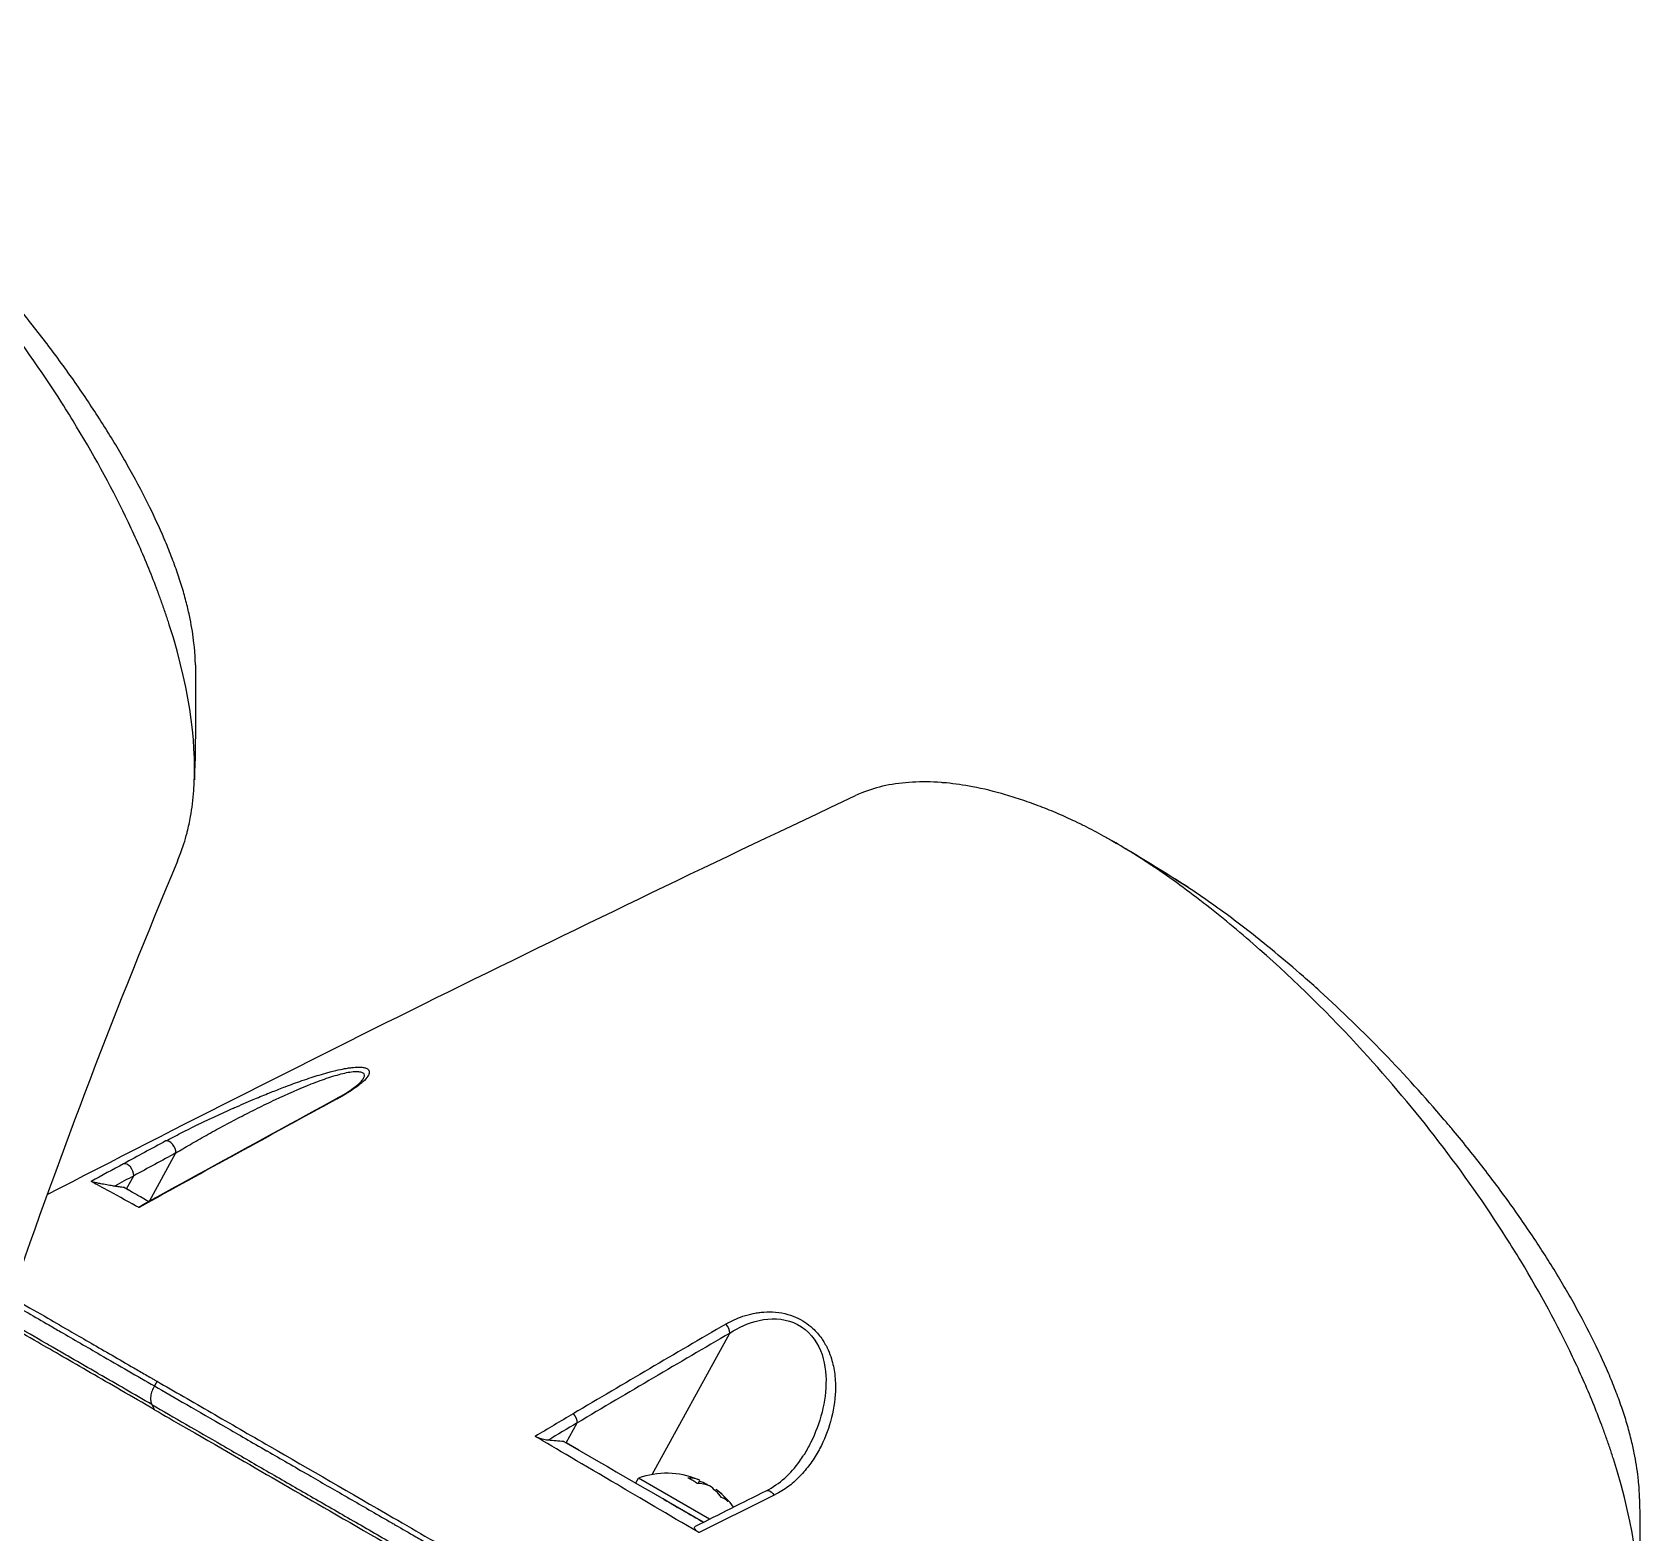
# Model space of a CAD drawing. Header units: millimetres. Extents: x 0 to 4378, y 0 to 2376.
# Drawn here: x 2672.8 to 2760, y 1897.8 to 1979.1 of the extents above; entities that cross this region are included whole.
import ezdxf

# ---------------------------------------------------------------- set-up
doc = ezdxf.new("R2010")
doc.units = ezdxf.units.MM
doc.header["$LTSCALE"] = 0.2
doc.layers.add('01_Object Line', color=4, linetype='Continuous')

# ---------------------------------------------------------------- blocks, each defined once
blk = doc.blocks.new('A$C990c551b_1')
for p, q in [((-18.029, 888.336), (-18.029, 888.336)), ((-29.592, 881.744), (-28.161, 884.351)), ((-30.836, 882.401), (-30.444, 883.115)), ((-30.965, 882.475), (-30.836, 882.401)), ((-30.575, 882.25), (-30.836, 882.401)), ((-29.646, 881.714), (-29.653, 881.718)), ((-29.615, 881.696), (-29.615, 881.696)), ((-29.615, 881.696), (-29.615, 881.696)), ((-30.09, 881.433), (-30.09, 881.433)), ((5.426, 875.111), (5.426, 875.111)), ((-2.341, 866.926), (1.867, 874.589)), ((-29.185, 871.979), (-29.331, 871.726)), ((-7.002, 868.64), (-6.406, 869.724)), ((-7.126, 868.711), (-7.002, 868.64)), ((-6.317, 868.244), (-7.002, 868.64)), ((-3.238, 866.469), (-3.089, 866.728)), ((0.761, 864.505), (-3.089, 866.728)), ((0.145, 866.439), (0.247, 866.616)), ((0.592, 866.377), (0.61, 866.407)), ((1.087, 866.049), (1.122, 866.111)), ((3.837, 866.048), (3.837, 866.048)), ((0.441, 864.344), (-2.158, 865.844)), ((-1.55, 865.492), (-1.55, 865.493)), ((-1.55, 865.492), (-1.55, 865.492))]:
    blk.add_line(p, q)
for start, end in [(67.98555, 109.76073), (36.52422, 52.01445)]:
    blk.add_arc((-1.56, 862.474), 4.52, start, end)
for centre, major_axis, ratio, start_param, end_param in [((12.816, 861.553), (-1.496, 41.655), 0.767694, 5.786682, 5.852422), ((-53.896, 118.451), (435.313, 800.982), 0.572302, 0.719728, 0.72334), ((-47.92, 108.489), (434.089, 810.828), 0.577163, 0.716886, 0.720464), ((-28.521, 884.544), (-0.237, 0.44), 0.615624, 3.963437, 6.144097), ((-54.305, 101.97), (444.564, 818.233), 0.57237, 0.723269, 0.725998), ((-30.804, 883.308), (-0.239, 0.439), 0.6137, 3.961397, 6.133418), ((-48.228, 94.986), (441.655, 824.96), 0.577163, 0.720458, 0.722055), ((12.733, -329.774), (678.522, 1280.583), 0.58036, 0.750947, 0.759176), ((7.717, -330.592), (685.926, 1281.23), 0.577163, 0.753645, 0.761848), ((12.719, -335.934), (682.157, 1287.152), 0.580301, 0.759225, 0.761263), ((7.778, -336.271), (689.171, 1287.289), 0.577163, 0.761844, 0.763406), ((-1.689, 865.574), (-32.305, 18.651), 0.000022, 1.401729, 1.636771), ((-1.817, 862.622), (2.252, 3.901), 0.57735, 0.080554, 0.3277), ((-2.285, 862.893), (2.14, 3.707), 0.816497, 6.1984, 6.367971), ((-1.304, 862.326), (2.252, 3.901), 0.57735, 0.080554, 0.3277), ((-1.742, 862.579), (2.252, 3.901), 0.816497, 0.080554, 0.114044), ((-1.379, 862.37), (2.252, 3.901), 0.816497, 0.080554, 0.195507), ((-1.817, 862.622), (2.252, 3.901), 0.57735, 6.169141, 6.202632), ((-1.742, 862.579), (2.252, 3.901), 0.816497, 5.955485, 6.202632), ((-1.379, 862.37), (2.252, 3.901), 0.816497, 5.955485, 6.202632), ((-8.485, 850.23), (17.875, -30.96), 0.57735, 1.774055, 1.774076), ((-0.251, 864.742), (-2.208, 1.275), 0.000022, 5.341257, 5.447657), ((-0.251, 864.742), (-2.208, 1.275), 0.000022, 0.859657, 1.889101), ((-37.251, 91.979), (-485.437, -793.309), 0.582463, 3.889647, 3.895732), ((-0.535, 861.882), (2.14, 3.707), 0.57735, 6.1984, 6.367971)]:
    blk.add_ellipse(centre, major_axis=major_axis, ratio=ratio, start_param=start_param, end_param=end_param)
for points, knots in [([(-28.074, 900.163), (-28.073, 900.166), (-28.072, 900.168), (-28.019, 900.293), (-27.97, 900.417), (-27.876, 900.67), (-27.827, 900.809), (-27.717, 901.14), (-27.655, 901.343), (-27.582, 901.616), (-27.563, 901.687), (-27.48, 902.018), (-27.421, 902.295), (-27.29, 903.031), (-27.231, 903.503), (-27.036, 906.148), (-27.278, 909.076), (-28.584, 913.174), (-28.649, 913.374), (-28.789, 913.789), (-28.862, 913.998), (-29.007, 914.403), (-29.081, 914.604), (-29.459, 915.611), (-29.792, 916.427), (-30.342, 917.671), (-30.534, 918.09), (-31.545, 920.216), (-32.486, 921.953), (-33.803, 924.13), (-34.07, 924.56), (-36.576, 928.491), (-39.211, 931.908), (-43.894, 937.031), (-45.773, 938.878), (-48.648, 941.415), (-49.611, 942.218), (-51.536, 943.722), (-52.514, 944.434), (-53.477, 945.081)], [0.71769, 0.71769, 0.71769, 0.71769, 0.718212, 0.718212, 0.74576, 0.74576, 0.776284, 0.776284, 0.820204, 0.820204, 0.834927, 0.834927, 0.896521, 0.896521, 0.995652, 0.995652, 1.428405, 1.428405, 1.450296, 1.450296, 1.471663, 1.471663, 1.492327, 1.492327, 1.574835, 1.574835, 1.616316, 1.616316, 1.784634, 1.784634, 1.826029, 1.826029, 2.164003, 2.164003, 2.373598, 2.373598, 2.479923, 2.479923, 2.586935, 2.586935, 2.586935, 2.586935]), ([(-27.106, 910.807), (-27.108, 910.938), (-27.112, 911.071), (-27.127, 911.373), (-27.139, 911.544), (-27.163, 911.798), (-27.172, 911.886), (-27.229, 912.402), (-27.301, 912.845), (-27.442, 913.539), (-27.498, 913.791), (-27.631, 914.323), (-27.707, 914.601), (-27.876, 915.172), (-27.971, 915.468), (-28.178, 916.071), (-28.291, 916.378), (-28.53, 916.995), (-28.658, 917.306), (-29.34, 918.904), (-30.007, 920.237), (-30.964, 921.93), (-31.154, 922.258), (-31.758, 923.272), (-32.191, 923.963), (-33.107, 925.357), (-33.59, 926.059), (-34.343, 927.108), (-34.596, 927.454), (-35.112, 928.144), (-35.374, 928.488), (-35.902, 929.168), (-36.174, 929.511), (-36.724, 930.194), (-37.011, 930.542), (-37.422, 931.034), (-37.555, 931.191), (-39.787, 933.814), (-42.073, 936.173), (-44.729, 938.584), (-45.025, 938.848), (-45.841, 939.564), (-46.362, 940.008), (-47.663, 941.082), (-48.446, 941.699), (-49.617, 942.574), (-50.006, 942.856), (-50.782, 943.404), (-51.168, 943.669), (-51.554, 943.924)], [1.309169, 1.309169, 1.309169, 1.309169, 1.384705, 1.384705, 1.477831, 1.477831, 1.526561, 1.526561, 1.759973, 1.759973, 1.890971, 1.890971, 2.029156, 2.029156, 2.171186, 2.171186, 2.316283, 2.316283, 2.460898, 2.460898, 3.049329, 3.049329, 3.189055, 3.189055, 3.478614, 3.478614, 3.769885, 3.769885, 3.913253, 3.913253, 4.056001, 4.056001, 4.19686, 4.19686, 4.341119, 4.341119, 4.411312, 4.411312, 5.498875, 5.498875, 5.634552, 5.634552, 5.872375, 5.872375, 6.229939, 6.229939, 6.408513, 6.408513, 6.587137, 6.587137, 6.587137, 6.587137]), ([(20.569, 902.321), (20.268, 902.464), (19.969, 902.599), (19.674, 902.726), (19.346, 902.867), (19.022, 902.999), (18.702, 903.122), (18.381, 903.246), (18.063, 903.36), (17.75, 903.466), (17.435, 903.572), (17.125, 903.67), (16.818, 903.759), (16.205, 903.938), (15.607, 904.083), (15.024, 904.193), (14.542, 904.285), (14.07, 904.353), (13.609, 904.398), (13.517, 904.406), (13.426, 904.414), (13.335, 904.421), (12.789, 904.463), (12.264, 904.47), (11.763, 904.443), (11.258, 904.415), (10.777, 904.353), (10.319, 904.256), (9.86, 904.159), (9.425, 904.026), (9.015, 903.859), (8.903, 903.813), (8.793, 903.765), (8.684, 903.714)], [0, 0, 0, 0, 0.0296065, 0.0296065, 0.0296065, 0.0625552, 0.0625552, 0.0625552, 0.0956223, 0.0956223, 0.0956223, 0.1287583, 0.1287583, 0.1287583, 0.1950345, 0.1950345, 0.1950345, 0.25, 0.25, 0.25, 0.2609996, 0.2609996, 0.2609996, 0.3271356, 0.3271356, 0.3271356, 0.3936018, 0.3936018, 0.3936018, 0.4600955, 0.4600955, 0.4600955, 0.4782522, 0.4782522, 0.4782522, 0.4782522]), ([(24.81, 899.882), (24.791, 899.894), (24.768, 899.91), (24.719, 899.942), (24.697, 899.957), (24.629, 900.002), (24.584, 900.032), (24.449, 900.122), (24.359, 900.181), (24.089, 900.356), (23.91, 900.47), (23.373, 900.806), (23.016, 901.021), (22.307, 901.429), (21.956, 901.621), (21.432, 901.895), (21.259, 901.984), (20.999, 902.113), (20.913, 902.156), (20.784, 902.219), (20.741, 902.239), (20.676, 902.27), (20.655, 902.28), (20.609, 902.303), (20.587, 902.313), (20.569, 902.321)], [0.000006, 0.000006, 0.000006, 0.000006, 0.0077656, 0.0077656, 0.0144608, 0.0144608, 0.0278513, 0.0278513, 0.0546324, 0.0546324, 0.1081958, 0.1081958, 0.2151263, 0.2151263, 0.321952, 0.321952, 0.3753541, 0.3753541, 0.4020519, 0.4020519, 0.4154008, 0.4154008, 0.4220656, 0.4220656, 0.4297877, 0.4297877, 0.4297877, 0.4297877]), ([(50.215, 854.962), (50.216, 854.964), (50.218, 854.967), (50.27, 855.093), (50.319, 855.217), (50.414, 855.47), (50.463, 855.61), (50.573, 855.941), (50.634, 856.143), (50.708, 856.416), (50.726, 856.487), (50.809, 856.819), (50.868, 857.095), (50.999, 857.831), (51.058, 858.304), (51.252, 860.949), (51.009, 863.877), (49.704, 867.975), (49.638, 868.175), (49.498, 868.591), (49.425, 868.799), (49.28, 869.205), (49.207, 869.406), (48.828, 870.413), (48.495, 871.228), (47.945, 872.472), (47.753, 872.891), (46.742, 875.017), (45.801, 876.755), (44.483, 878.931), (44.216, 879.361), (41.711, 883.292), (39.075, 886.71), (34.392, 891.832), (32.513, 893.679), (29.639, 896.217), (28.676, 897.019), (26.751, 898.523), (25.773, 899.235), (24.81, 899.882)], [0.717541, 0.717541, 0.717541, 0.717541, 0.718212, 0.718212, 0.74576, 0.74576, 0.776284, 0.776284, 0.820204, 0.820204, 0.834927, 0.834927, 0.896521, 0.896521, 0.995652, 0.995652, 1.428405, 1.428405, 1.450296, 1.450296, 1.471663, 1.471663, 1.492327, 1.492327, 1.574835, 1.574835, 1.616316, 1.616316, 1.784634, 1.784634, 1.826029, 1.826029, 2.164003, 2.164003, 2.373598, 2.373598, 2.479923, 2.479923, 2.586935, 2.586935, 2.586935, 2.586935]), ([(51.183, 865.604), (51.181, 865.737), (51.177, 865.871), (51.162, 866.174), (51.149, 866.344), (51.126, 866.599), (51.117, 866.687), (51.059, 867.202), (50.987, 867.645), (50.847, 868.34), (50.79, 868.591), (50.657, 869.124), (50.582, 869.402), (50.412, 869.973), (50.317, 870.268), (50.11, 870.872), (49.997, 871.179), (49.758, 871.795), (49.63, 872.107), (48.947, 873.705), (48.28, 875.038), (47.323, 876.731), (47.133, 877.059), (46.529, 878.073), (46.096, 878.764), (45.18, 880.158), (44.697, 880.861), (43.944, 881.91), (43.691, 882.256), (43.175, 882.946), (42.913, 883.289), (42.385, 883.97), (42.113, 884.313), (41.563, 884.995), (41.276, 885.344), (40.865, 885.835), (40.732, 885.993), (38.5, 888.615), (36.214, 890.974), (33.557, 893.385), (33.262, 893.649), (32.446, 894.365), (31.925, 894.809), (30.624, 895.884), (29.841, 896.5), (28.67, 897.375), (28.281, 897.657), (27.505, 898.205), (27.119, 898.47), (26.734, 898.725)], [1.308609, 1.308609, 1.308609, 1.308609, 1.384705, 1.384705, 1.477831, 1.477831, 1.526561, 1.526561, 1.759973, 1.759973, 1.890971, 1.890971, 2.029156, 2.029156, 2.171186, 2.171186, 2.316283, 2.316283, 2.460898, 2.460898, 3.049329, 3.049329, 3.189055, 3.189055, 3.478614, 3.478614, 3.769885, 3.769885, 3.913253, 3.913253, 4.056001, 4.056001, 4.19686, 4.19686, 4.341119, 4.341119, 4.411312, 4.411312, 5.498875, 5.498875, 5.634552, 5.634552, 5.872375, 5.872375, 6.229939, 6.229939, 6.408513, 6.408513, 6.587137, 6.587137, 6.587137, 6.587137]), ([(-28.718, 885), (-28.465, 885.136), (-28.178, 885.285), (-27.881, 885.436), (-27.577, 885.589), (-27.263, 885.744), (-26.966, 885.887), (-26.954, 885.893), (-26.942, 885.899), (-26.931, 885.904), (-26.63, 886.049), (-26.314, 886.199), (-25.996, 886.346), (-25.684, 886.491), (-25.369, 886.634), (-25.061, 886.771), (-25.04, 886.78), (-25.019, 886.789), (-24.999, 886.799), (-24.653, 886.952), (-24.319, 887.097), (-23.975, 887.243), (-23.723, 887.349), (-23.465, 887.457), (-23.195, 887.566), (-23.105, 887.602), (-23.015, 887.638), (-22.926, 887.673), (-22.69, 887.767), (-22.459, 887.857), (-22.233, 887.943), (-21.922, 888.061), (-21.651, 888.159), (-21.327, 888.271), (-21.151, 888.332), (-20.99, 888.386), (-20.826, 888.439), (-20.688, 888.484), (-20.549, 888.528), (-20.399, 888.574), (-20.234, 888.623), (-20.076, 888.669), (-19.924, 888.71), (-19.882, 888.722), (-19.842, 888.732), (-19.803, 888.743), (-19.701, 888.769), (-19.605, 888.794), (-19.487, 888.822), (-19.323, 888.861), (-19.169, 888.893), (-19.025, 888.919), (-18.965, 888.93), (-18.912, 888.939), (-18.859, 888.948), (-18.785, 888.959), (-18.711, 888.97), (-18.624, 888.98), (-18.561, 888.987), (-18.503, 888.992), (-18.448, 888.996), (-18.32, 889.004), (-18.21, 889.005), (-18.107, 888.997), (-18.045, 888.992), (-17.985, 888.983), (-17.929, 888.97), (-17.902, 888.963), (-17.877, 888.955), (-17.854, 888.947), (-17.788, 888.922), (-17.739, 888.888), (-17.709, 888.846), (-17.68, 888.804), (-17.67, 888.754), (-17.677, 888.7), (-17.678, 888.696), (-17.678, 888.693), (-17.679, 888.689), (-17.688, 888.639), (-17.713, 888.581), (-17.751, 888.52), (-17.815, 888.418), (-17.917, 888.308), (-18.022, 888.211), (-18.058, 888.178), (-18.098, 888.144), (-18.14, 888.108), (-18.299, 887.976), (-18.5, 887.833), (-18.696, 887.706), (-18.715, 887.693), (-18.735, 887.68), (-18.755, 887.668), (-18.813, 887.631), (-18.873, 887.593), (-18.934, 887.557), (-18.989, 887.524), (-19.043, 887.491), (-19.095, 887.461), (-19.104, 887.456), (-19.113, 887.451), (-19.122, 887.446), (-19.242, 887.376), (-19.361, 887.311), (-19.522, 887.224)], [0, 0, 0, 0, 0.06061, 0.06061, 0.06061, 0.122541, 0.122541, 0.122541, 0.125, 0.125, 0.125, 0.18804, 0.18804, 0.18804, 0.25, 0.25, 0.25, 0.254168, 0.254168, 0.254168, 0.323919, 0.323919, 0.323919, 0.375, 0.375, 0.375, 0.39207, 0.39207, 0.39207, 0.4375, 0.4375, 0.4375, 0.5, 0.5, 0.5, 0.533908, 0.533908, 0.533908, 0.5625, 0.5625, 0.5625, 0.59375, 0.59375, 0.59375, 0.602455, 0.602455, 0.602455, 0.625, 0.625, 0.625, 0.65625, 0.65625, 0.65625, 0.669312, 0.669312, 0.669312, 0.6875, 0.6875, 0.6875, 0.700546, 0.700546, 0.700546, 0.731289, 0.731289, 0.731289, 0.75, 0.75, 0.75, 0.759109, 0.759109, 0.759109, 0.785061, 0.785061, 0.785061, 0.81088, 0.81088, 0.81088, 0.8125, 0.8125, 0.8125, 0.835978, 0.835978, 0.835978, 0.875, 0.875, 0.875, 0.888263, 0.888263, 0.888263, 0.9375, 0.9375, 0.9375, 0.942362, 0.942362, 0.942362, 0.956225, 0.956225, 0.956225, 0.96875, 0.96875, 0.96875, 0.970886, 0.970886, 0.970886, 1, 1, 1, 1]), ([(-28.161, 884.351), (-27.914, 884.503), (-27.652, 884.659), (-27.379, 884.818), (-27.105, 884.978), (-26.82, 885.14), (-26.525, 885.305), (-26.23, 885.47), (-25.928, 885.636), (-25.622, 885.8), (-25.316, 885.965), (-25.006, 886.128), (-24.693, 886.29), (-24.379, 886.453), (-24.063, 886.614), (-23.741, 886.774), (-23.42, 886.933), (-23.092, 887.092), (-22.767, 887.244), (-22.116, 887.549), (-21.468, 887.837), (-20.821, 888.092), (-20.497, 888.219), (-20.181, 888.335), (-19.875, 888.436), (-19.57, 888.537), (-19.275, 888.624), (-19.01, 888.682), (-18.878, 888.711), (-18.752, 888.734), (-18.636, 888.748), (-18.521, 888.763), (-18.417, 888.769), (-18.327, 888.766), (-18.237, 888.763), (-18.16, 888.751), (-18.101, 888.729), (-18.043, 888.708), (-18.001, 888.677), (-17.978, 888.638), (-17.954, 888.599), (-17.948, 888.552), (-17.959, 888.498), (-17.969, 888.449), (-17.993, 888.394), (-18.029, 888.336)], [0, 0, 0, 0, 0.0645641, 0.0645641, 0.0645641, 0.1291281, 0.1291281, 0.1291281, 0.1936922, 0.1936922, 0.1936922, 0.2582563, 0.2582563, 0.2582563, 0.3228204, 0.3228204, 0.3228204, 0.3873844, 0.3873844, 0.3873844, 0.5165126, 0.5165126, 0.5165126, 0.5810767, 0.5810767, 0.5810767, 0.6456407, 0.6456407, 0.6456407, 0.6779228, 0.6779228, 0.6779228, 0.7102048, 0.7102048, 0.7102048, 0.7424869, 0.7424869, 0.7424869, 0.7747689, 0.7747689, 0.7747689, 0.8070509, 0.8070509, 0.8070509, 0.8367147, 0.8367147, 0.8367147, 0.8367147]), ([(-19.628, 887.204), (-19.26, 887.403), (-18.916, 887.605), (-18.485, 887.903), (-18.351, 888.007), (-18.133, 888.201), (-18.053, 888.297), (-18.029, 888.336)], [0, 0, 0, 0, 0.1540517, 0.1540517, 0.2386667, 0.2386667, 0.329116, 0.329116, 0.329116, 0.329116]), ([(-31.481, 882.55), (-31.552, 882.56), (-31.646, 882.575), (-31.854, 882.61), (-31.971, 882.63), (-32.189, 882.671), (-32.276, 882.688), (-32.422, 882.718), (-32.481, 882.731), (-32.572, 882.752), (-32.611, 882.761), (-32.674, 882.776), (-32.698, 882.783), (-32.729, 882.792), (-32.739, 882.795), (-32.753, 882.8), (-32.758, 882.802), (-32.761, 882.804)], [0.000232, 0.000232, 0.000232, 0.000232, 0.0359808, 0.0359808, 0.0704873, 0.0704873, 0.0988763, 0.0988763, 0.1227668, 0.1227668, 0.1415958, 0.1415958, 0.1576899, 0.1576899, 0.1672569, 0.1672569, 0.176809, 0.176809, 0.176809, 0.176809]), ([(-30.163, 881.392), (-30.642, 881.647), (-31.227, 881.979), (-32.101, 882.454), (-32.495, 882.65), (-32.761, 882.804)], [0.0000029, 0.0000029, 0.0000029, 0.0000029, 0.3832328, 0.3832328, 0.6375563, 0.6375563, 0.6375563, 0.6375563]), ([(-30.966, 882.474), (-31.051, 882.486), (-31.138, 882.499), (-31.309, 882.524), (-31.395, 882.537), (-31.481, 882.55)], [-0.08689932, -0.08689932, -0.08689932, -0.08689932, -0.04352603, -0.04352603, -0.00023242, -0.00023242, -0.00023242, -0.00023242]), ([(-29.646, 881.714), (-29.656, 881.72), (-29.666, 881.726), (-29.675, 881.731), (-29.906, 881.866), (-30.107, 881.984), (-30.289, 882.088), (-30.294, 882.091), (-30.299, 882.094), (-30.305, 882.097), (-30.591, 882.261), (-30.812, 882.381), (-30.966, 882.474)], [0.2376651, 0.2376651, 0.2376651, 0.2376651, 0.2496691, 0.2496691, 0.2496691, 0.5366951, 0.5366951, 0.5366951, 0.5448948, 0.5448948, 0.5448948, 1, 1, 1, 1]), ([(-30.163, 881.392), (-30.175, 881.398), (-30.18, 881.403), (-30.185, 881.412), (-30.184, 881.416), (-30.179, 881.42), (-30.178, 881.42), (-30.177, 881.421)], [0, 0, 0, 0, 0.00895126, 0.00895126, 0.01944765, 0.01944765, 0.0212621, 0.0212621, 0.0212621, 0.0212621]), ([(-37.095, 876.547), (-36.948, 876.462), (-36.796, 876.374), (-36.167, 876.011), (-35.656, 875.716), (-34.695, 875.161), (-34.261, 874.911), (-33.125, 874.254), (-32.397, 873.834), (-31.238, 873.165), (-30.842, 872.936), (-30.231, 872.584), (-30.025, 872.465), (-29.713, 872.284), (-29.608, 872.224), (-29.45, 872.133), (-29.397, 872.102), (-29.318, 872.056), (-29.291, 872.041), (-29.238, 872.01), (-29.211, 871.995), (-29.185, 871.979)], [-1.392543, -1.392543, -1.392543, -1.392543, -1.28633, -1.28633, -0.964845, -0.964845, -0.723574, -0.723574, -0.36177, -0.36177, -0.180858, -0.180858, -0.090444, -0.090444, -0.045229, -0.045229, -0.022617, -0.022617, -0.011309, -0.011309, -0.000001, -0.000001, -0.000001, -0.000001]), ([(-29.319, 870.44), (-29.942, 870.8), (-30.544, 871.147), (-31.7, 871.815), (-32.253, 872.134), (-33.842, 873.051), (-34.794, 873.601), (-36.205, 874.415), (-36.719, 874.712), (-37.451, 875.135), (-37.701, 875.279), (-38.203, 875.569), (-38.451, 875.712), (-38.896, 875.969), (-39.095, 876.084), (-39.277, 876.189)], [0, 0, 0, 0, 0.264332, 0.264332, 0.528758, 0.528758, 1.056139, 1.056139, 1.406505, 1.406505, 1.606603, 1.606603, 1.835356, 1.835356, 2.053692, 2.053692, 2.053692, 2.053692]), ([(-29.47, 870.718), (-30.421, 871.272), (-31.389, 871.826), (-32.335, 872.372), (-32.362, 872.387), (-32.389, 872.403), (-32.416, 872.419), (-32.903, 872.7), (-33.383, 872.977), (-33.853, 873.249), (-34.089, 873.386), (-34.322, 873.52), (-34.551, 873.653), (-34.666, 873.719), (-34.78, 873.785), (-34.893, 873.851), (-34.948, 873.882), (-35.002, 873.914), (-35.056, 873.945), (-35.058, 873.946), (-35.06, 873.947), (-35.063, 873.949), (-35.119, 873.981), (-35.199, 874.028), (-35.231, 874.046), (-35.733, 874.337), (-36.356, 874.697), (-37.021, 875.082), (-37.353, 875.275), (-37.696, 875.473), (-38.036, 875.67), (-38.137, 875.728), (-38.237, 875.787), (-38.338, 875.845)], [0.0000259, 0.0000259, 0.0000259, 0.0000259, 0.0607503, 0.0607503, 0.0607503, 0.0625, 0.0625, 0.0625, 0.09375, 0.09375, 0.09375, 0.109375, 0.109375, 0.109375, 0.1171875, 0.1171875, 0.1171875, 0.1209386, 0.1209386, 0.1209386, 0.1210938, 0.1210938, 0.1210938, 0.125, 0.125, 0.125, 0.1875, 0.1875, 0.1875, 0.21875, 0.21875, 0.21875, 0.2280382, 0.2280382, 0.2280382, 0.2280382]), ([(-37.239, 876.301), (-36.55, 875.901), (-35.809, 875.472), (-35.048, 875.031), (-34.837, 874.909), (-34.626, 874.786), (-34.413, 874.663), (-33.699, 874.25), (-32.975, 873.831), (-32.263, 873.419), (-31.242, 872.829), (-30.24, 872.25), (-29.331, 871.726)], [0.8042804, 0.8042804, 0.8042804, 0.8042804, 0.8597114, 0.8597114, 0.8597114, 0.875, 0.875, 0.875, 0.9263298, 0.9263298, 0.9263298, 0.9999663, 0.9999663, 0.9999663, 0.9999663]), ([(1.654, 875.08), (1.802, 875.167), (1.953, 875.245), (2.107, 875.315), (2.261, 875.385), (2.391, 875.438), (2.578, 875.501), (2.765, 875.564), (2.952, 875.615), (3.14, 875.653), (3.243, 875.674), (3.338, 875.69), (3.439, 875.703), (3.52, 875.714), (3.606, 875.723), (3.702, 875.73), (4.133, 875.76), (4.562, 875.73), (5.015, 875.602), (5.2, 875.55), (5.386, 875.48), (5.561, 875.396), (5.927, 875.22), (6.2, 875.005), (6.432, 874.776), (6.6, 874.612), (6.766, 874.41), (6.896, 874.218), (6.92, 874.181), (6.943, 874.146), (6.963, 874.114), (7.018, 874.025), (7.07, 873.934), (7.117, 873.84), (7.144, 873.787), (7.169, 873.733), (7.194, 873.679), (7.262, 873.527), (7.331, 873.339), (7.373, 873.204), (7.457, 872.934), (7.517, 872.652), (7.553, 872.36), (7.572, 872.212), (7.585, 872.048), (7.59, 871.889), (7.596, 871.734), (7.595, 871.582), (7.59, 871.449), (7.571, 870.908), (7.479, 870.343), (7.328, 869.806), (7.182, 869.286), (6.996, 868.811), (6.734, 868.32), (6.726, 868.304), (6.717, 868.288), (6.708, 868.272), (6.57, 868.018), (6.421, 867.777), (6.259, 867.549), (6.096, 867.322), (5.942, 867.129), (5.734, 866.907), (5.725, 866.896), (5.715, 866.886), (5.705, 866.875), (5.508, 866.667), (5.317, 866.491), (5.079, 866.309), (5.067, 866.3), (5.054, 866.29), (5.042, 866.281), (4.808, 866.105), (4.603, 865.979), (4.273, 865.815)], [0, 0, 0, 0, 0.03125, 0.03125, 0.03125, 0.0625, 0.0625, 0.0625, 0.09375, 0.09375, 0.09375, 0.110985, 0.110985, 0.110985, 0.125, 0.125, 0.125, 0.1875, 0.1875, 0.1875, 0.213151, 0.213151, 0.213151, 0.266654, 0.266654, 0.266654, 0.305187, 0.305187, 0.305187, 0.3125, 0.3125, 0.3125, 0.332554, 0.332554, 0.332554, 0.34375, 0.34375, 0.34375, 0.375, 0.375, 0.375, 0.4375, 0.4375, 0.4375, 0.469225, 0.469225, 0.469225, 0.5, 0.5, 0.5, 0.625, 0.625, 0.625, 0.746043, 0.746043, 0.746043, 0.75, 0.75, 0.75, 0.8125, 0.8125, 0.8125, 0.875, 0.875, 0.875, 0.877935, 0.877935, 0.877935, 0.9375, 0.9375, 0.9375, 0.940676, 0.940676, 0.940676, 1, 1, 1, 1]), ([(1.867, 874.589), (2.346, 874.904), (2.871, 875.148), (4.06, 875.405), (4.719, 875.402), (5.921, 874.913), (6.408, 874.417), (6.965, 873.291), (7.072, 872.671), (7.096, 870.864), (6.765, 869.695), (6.139, 868.434), (6.022, 868.221), (5.897, 868.015)], [0, 0, 0, 0, 0.125, 0.125, 0.25, 0.25, 0.375, 0.375, 0.5, 0.5, 0.75, 0.75, 0.8020316, 0.8020316, 0.8020316, 0.8020316]), ([(-29.33, 871.725), (-29.354, 871.683), (-29.376, 871.64), (-29.397, 871.595), (-29.418, 871.55), (-29.437, 871.503), (-29.454, 871.456), (-29.471, 871.409), (-29.486, 871.362), (-29.498, 871.314), (-29.511, 871.267), (-29.52, 871.219), (-29.527, 871.173), (-29.533, 871.127), (-29.536, 871.082), (-29.536, 871.039), (-29.537, 870.996), (-29.534, 870.955), (-29.529, 870.916), (-29.524, 870.877), (-29.516, 870.841), (-29.506, 870.808), (-29.496, 870.775), (-29.483, 870.744), (-29.469, 870.717)], [0, 0, 0, 0, 0.125, 0.125, 0.125, 0.25, 0.25, 0.25, 0.375, 0.375, 0.375, 0.5, 0.5, 0.5, 0.625, 0.625, 0.625, 0.75, 0.75, 0.75, 0.875, 0.875, 0.875, 1, 1, 1, 1]), ([(-29.33, 871.725), (-28.279, 871.118), (-26.999, 870.38), (-25.458, 869.491), (-24.772, 869.096), (-24.036, 868.671), (-23.247, 868.217), (-23.231, 868.207), (-23.214, 868.198), (-23.198, 868.188), (-22.494, 867.783), (-21.749, 867.353), (-20.963, 866.901), (-20.305, 866.521), (-19.618, 866.126), (-18.903, 865.714), (-18.811, 865.661), (-18.719, 865.608), (-18.626, 865.554), (-17.928, 865.152), (-17.204, 864.735), (-16.456, 864.304), (-16.389, 864.266), (-16.321, 864.227), (-16.254, 864.188), (-15.895, 863.981), (-15.531, 863.772), (-15.162, 863.559), (-14.942, 863.433), (-14.721, 863.305), (-14.498, 863.177), (-14.387, 863.113), (-14.275, 863.048), (-14.162, 862.983), (-14.061, 862.925), (-13.982, 862.879), (-13.864, 862.811), (-13.851, 862.804), (-13.837, 862.796), (-13.824, 862.788), (-12.333, 861.93), (-10.938, 861.127), (-9.646, 860.383), (-8.812, 859.903), (-8.021, 859.448), (-7.274, 859.017), (-6.425, 858.528), (-5.632, 858.072), (-4.895, 857.647), (-4.241, 857.271), (-3.632, 856.92), (-3.065, 856.593), (-1.982, 855.97), (-1.054, 855.435), (-0.272, 854.985), (-0.099, 854.886), (0.067, 854.79), (0.225, 854.699), (0.663, 854.447), (1.046, 854.226), (1.377, 854.036), (1.543, 853.94), (1.695, 853.853), (1.834, 853.773), (1.878, 853.747), (1.92, 853.723), (1.962, 853.699), (1.986, 853.685), (2.01, 853.671), (2.033, 853.658), (2.064, 853.64), (2.095, 853.622), (2.125, 853.605), (2.14, 853.596), (2.155, 853.588), (2.169, 853.579), (2.174, 853.577), (2.175, 853.576), (2.177, 853.575), (2.178, 853.574), (2.179, 853.574), (2.183, 853.571), (2.187, 853.569), (2.196, 853.564), (2.212, 853.555), (2.703, 853.272), (3.188, 852.993), (3.667, 852.717), (5.139, 851.869), (6.556, 851.053), (7.918, 850.269), (9.323, 849.46), (10.669, 848.684), (11.959, 847.941), (13.292, 847.173), (14.565, 846.44), (15.779, 845.741), (16.181, 845.509), (16.578, 845.281), (16.968, 845.056), (17.181, 844.934), (17.392, 844.812), (17.602, 844.691), (18.205, 844.344), (18.793, 844.005), (19.366, 843.675), (20.544, 842.996), (21.659, 842.354), (22.712, 841.748), (23.255, 841.435), (23.781, 841.132), (24.292, 840.838), (24.814, 840.537), (25.319, 840.246), (25.808, 839.964), (26.364, 839.644), (26.9, 839.335), (27.416, 839.038)], [0.0000003, 0.0000003, 0.0000003, 0.0000003, 0.0859853, 0.0859853, 0.0859853, 0.1241981, 0.1241981, 0.1241981, 0.125, 0.125, 0.125, 0.1589987, 0.1589987, 0.1589987, 0.1875, 0.1875, 0.1875, 0.1911709, 0.1911709, 0.1911709, 0.21875, 0.21875, 0.21875, 0.2212271, 0.2212271, 0.2212271, 0.234375, 0.234375, 0.234375, 0.2421875, 0.2421875, 0.2421875, 0.2460938, 0.2460938, 0.2460938, 0.2496161, 0.2496161, 0.2496161, 0.25, 0.25, 0.25, 0.2912742, 0.2912742, 0.2912742, 0.3179228, 0.3179228, 0.3179228, 0.3481944, 0.3481944, 0.3481944, 0.375, 0.375, 0.375, 0.4261619, 0.4261619, 0.4261619, 0.4375, 0.4375, 0.4375, 0.46875, 0.46875, 0.46875, 0.484375, 0.484375, 0.484375, 0.4893023, 0.4893023, 0.4893023, 0.4921875, 0.4921875, 0.4921875, 0.4960938, 0.4960938, 0.4960938, 0.4980469, 0.4980469, 0.4980469, 0.4986572, 0.4986572, 0.4986572, 0.4992676, 0.4992676, 0.4992676, 0.5, 0.5, 0.5, 0.5215625, 0.5215625, 0.5215625, 0.5877727, 0.5877727, 0.5877727, 0.656049, 0.656049, 0.656049, 0.7265974, 0.7265974, 0.7265974, 0.75, 0.75, 0.75, 0.7627993, 0.7627993, 0.7627993, 0.7996666, 0.7996666, 0.7996666, 0.8755356, 0.8755356, 0.8755356, 0.9146293, 0.9146293, 0.9146293, 0.9545641, 0.9545641, 0.9545641, 1, 1, 1, 1]), ([(-29.185, 871.979), (-28.246, 871.438), (-27.262, 870.87), (-25.222, 869.692), (-24.168, 869.083), (-20.923, 867.21), (-18.671, 865.91), (-15.725, 864.209), (-15.07, 863.83), (-13.663, 863.018), (-12.912, 862.585), (-10.161, 860.996), (-8.167, 859.845), (-5.681, 858.41), (-5.162, 858.11), (-3.458, 857.126), (-2.284, 856.449), (0.116, 855.063), (1.34, 854.356), (3.167, 853.302), (3.785, 852.945), (5.031, 852.226), (5.659, 851.863), (6.924, 851.132), (7.562, 850.764), (9.533, 849.626), (10.842, 848.871), (12.776, 847.754), (13.43, 847.376), (14.746, 846.616), (15.407, 846.235), (16.733, 845.47), (17.398, 845.086), (18.383, 844.517), (18.713, 844.326), (19.721, 843.745), (20.388, 843.359), (22.459, 842.164), (23.811, 841.383), (25.407, 840.462), (25.715, 840.284), (26.427, 839.873), (26.826, 839.642), (27.477, 839.267), (27.711, 839.132), (28.02, 838.953), (28.064, 838.927), (28.163, 838.871), (28.214, 838.841), (28.444, 838.709), (28.581, 838.629), (28.83, 838.485), (28.899, 838.446), (29.101, 838.329), (29.204, 838.269), (29.423, 838.143), (29.531, 838.081), (29.709, 837.978), (29.779, 837.937), (29.912, 837.861), (29.969, 837.828), (30.106, 837.749), (30.179, 837.707), (30.315, 837.628), (30.377, 837.593), (31.303, 837.058), (32.124, 836.584), (33.396, 835.85), (33.874, 835.574), (34.769, 835.057), (35.19, 834.814), (35.785, 834.47), (35.975, 834.361), (36.531, 834.04), (36.884, 833.836), (38.477, 832.916), (39.471, 832.342), (40.191, 831.927), (40.227, 831.906), (40.297, 831.866), (40.33, 831.846), (40.396, 831.808), (40.428, 831.79), (40.483, 831.758), (40.507, 831.744), (40.651, 831.662), (40.754, 831.602), (40.867, 831.536), (40.891, 831.523), (40.933, 831.498), (40.952, 831.487), (40.988, 831.467), (41.005, 831.457), (41.041, 831.436), (41.06, 831.425), (41.093, 831.406), (41.108, 831.398), (41.135, 831.382), (41.147, 831.375), (41.162, 831.366), (41.166, 831.364), (41.175, 831.359), (41.18, 831.356), (41.188, 831.351), (41.191, 831.35), (41.194, 831.348), (41.195, 831.347), (41.195, 831.347)], [-21.001083, -21.001083, -21.001083, -21.001083, -20.328863, -20.328863, -19.655828, -19.655828, -18.308332, -18.308332, -17.924512, -17.924512, -17.485993, -17.485993, -16.316696, -16.316696, -16.006668, -16.006668, -15.296307, -15.296307, -14.534305, -14.534305, -14.139555, -14.139555, -13.730091, -13.730091, -13.30546, -13.30546, -12.401825, -12.401825, -11.929878, -11.929878, -11.437802, -11.437802, -10.9252, -10.9252, -10.663362, -10.663362, -10.117833, -10.117833, -8.934625, -8.934625, -8.645977, -8.645977, -8.260408, -8.260408, -8.006475, -8.006475, -7.961161, -7.961161, -7.91407, -7.91407, -7.778509, -7.778509, -7.724161, -7.724161, -7.666804, -7.666804, -7.602838, -7.602838, -7.565627, -7.565627, -7.532521, -7.532521, -7.488032, -7.488032, -7.450837, -7.450837, -6.924212, -6.924212, -6.587553, -6.587553, -6.265466, -6.265466, -6.109966, -6.109966, -5.79866, -5.79866, -4.627003, -4.627003, -4.564096, -4.564096, -4.501625, -4.501625, -4.439084, -4.439084, -4.389917, -4.389917, -4.135415, -4.135415, -4.06302, -4.06302, -4.00074, -4.00074, -3.938004, -3.938004, -3.858125, -3.858125, -3.782258, -3.782258, -3.697501, -3.697501, -3.658476, -3.658476, -3.601749, -3.601749, -3.53559, -3.53559, -3.48246, -3.48246, -3.48246, -3.48246]), ([(-29.469, 870.717), (-28.275, 870.027), (-27.006, 869.295), (-25.683, 868.531), (-24.976, 868.124), (-24.254, 867.707), (-23.521, 867.284), (-22.786, 866.861), (-22.04, 866.43), (-21.285, 865.995), (-20.53, 865.559), (-19.765, 865.119), (-18.996, 864.675), (-18.225, 864.231), (-17.449, 863.784), (-16.671, 863.335), (-15.891, 862.885), (-15.108, 862.434), (-14.326, 861.983), (-12.942, 861.185), (-11.558, 860.387), (-10.183, 859.595), (-9.402, 859.145), (-8.624, 858.696), (-7.85, 858.251), (-7.065, 857.798), (-6.284, 857.348), (-5.508, 856.901), (-3.966, 856.012), (-2.446, 855.135), (-0.955, 854.276), (-0.213, 853.848), (0.521, 853.425), (1.248, 853.006), (1.814, 852.68), (2.375, 852.356), (2.931, 852.036), (4.363, 851.21), (5.763, 850.403), (7.128, 849.617), (8.495, 848.829), (9.826, 848.061), (11.121, 847.315), (12.417, 846.568), (13.677, 845.842), (14.897, 845.138), (15.508, 844.786), (16.109, 844.439), (16.7, 844.099), (17.292, 843.758), (17.874, 843.422), (18.445, 843.093), (19.589, 842.433), (20.694, 841.797), (21.756, 841.184), (22.288, 840.878), (22.809, 840.577), (23.319, 840.283), (23.83, 839.989), (24.33, 839.701), (24.819, 839.419), (25.363, 839.105), (25.893, 838.8), (26.41, 838.502)], [0, 0, 0, 0, 0.0671031, 0.0671031, 0.0671031, 0.1029277, 0.1029277, 0.1029277, 0.1387919, 0.1387919, 0.1387919, 0.1747111, 0.1747111, 0.1747111, 0.2106779, 0.2106779, 0.2106779, 0.2467042, 0.2467042, 0.2467042, 0.3103939, 0.3103939, 0.3103939, 0.3465771, 0.3465771, 0.3465771, 0.383319, 0.383319, 0.383319, 0.4564224, 0.4564224, 0.4564224, 0.4927866, 0.4927866, 0.4927866, 0.5210907, 0.5210907, 0.5210907, 0.5939582, 0.5939582, 0.5939582, 0.6669229, 0.6669229, 0.6669229, 0.7399622, 0.7399622, 0.7399622, 0.7765034, 0.7765034, 0.7765034, 0.8130598, 0.8130598, 0.8130598, 0.886194, 0.886194, 0.886194, 0.9227702, 0.9227702, 0.9227702, 0.9593497, 0.9593497, 0.9593497, 1, 1, 1, 1]), ([(-29.319, 870.44), (-28.793, 870.136), (-27.19, 869.211), (-23.169, 866.889), (-21.517, 865.935), (-19.333, 864.675), (-18.846, 864.393), (-14.433, 861.846), (-10.428, 859.533), (-5.436, 856.651), (-4.339, 856.018), (-0.68, 853.905), (1.828, 852.457), (5.521, 850.325), (6.789, 849.594), (9.342, 848.119), (10.627, 847.377), (13.233, 845.873), (14.549, 845.113), (17.201, 843.582), (18.53, 842.815), (20.466, 841.697), (21.113, 841.324), (22.802, 840.348), (23.818, 839.762), (25.024, 839.066), (25.262, 838.928), (25.648, 838.705), (25.79, 838.623), (26.082, 838.455), (26.194, 838.39), (26.435, 838.251), (26.562, 838.178), (26.8, 838.04), (26.911, 837.976), (27.22, 837.798), (27.419, 837.683), (27.673, 837.536), (27.729, 837.504), (27.849, 837.434), (27.912, 837.398), (28.131, 837.272), (28.239, 837.209), (28.656, 836.969), (28.935, 836.808), (30.319, 836.009), (31.361, 835.407), (32.761, 834.599), (33.187, 834.353), (34.379, 833.665), (35.096, 833.251), (36.327, 832.54), (36.855, 832.235), (37.525, 831.848), (37.721, 831.735), (38.257, 831.426), (38.555, 831.254), (39.006, 830.994), (39.168, 830.9), (39.367, 830.785), (39.411, 830.76), (39.393, 830.77), (39.376, 830.78), (39.317, 830.814), (39.278, 830.837), (39.167, 830.901), (39.092, 830.944), (39, 830.997)], [-15.738203, -15.738203, -15.738203, -15.738203, -14.793481, -14.793481, -14.173934, -14.173934, -13.996984, -13.996984, -12.579476, -12.579476, -12.176243, -12.176243, -11.215253, -11.215253, -10.695697, -10.695697, -10.142358, -10.142358, -9.539575, -9.539575, -8.883963, -8.883963, -8.543526, -8.543526, -7.972636, -7.972636, -7.829924, -7.829924, -7.73886, -7.73886, -7.680875, -7.680875, -7.616244, -7.616244, -7.560081, -7.560081, -7.459116, -7.459116, -7.430908, -7.430908, -7.397967, -7.397967, -7.318024, -7.318024, -7.146824, -7.146824, -6.455961, -6.455961, -6.135134, -6.135134, -5.518203, -5.518203, -4.951279, -4.951279, -4.691225, -4.691225, -4.182012, -4.182012, -3.710062, -3.710062, -3.272291, -3.272291, -3.069642, -3.069642, -2.879581, -2.879581, -2.656561, -2.656561, -2.656561, -2.656561]), ([(-7.989, 868.784), (-8.089, 868.793), (-8.196, 868.812), (-8.376, 868.86), (-8.448, 868.884), (-8.545, 868.923), (-8.576, 868.937), (-8.635, 868.965), (-8.662, 868.98), (-8.688, 868.995)], [0, 0, 0, 0, 0.049407, 0.049407, 0.0845377, 0.0845377, 0.1006426, 0.1006426, 0.1144911, 0.1144911, 0.1144911, 0.1144911]), ([(0.202, 863.778), (-1.49, 864.754), (-3.027, 865.672), (-6.046, 867.444), (-7.596, 868.345), (-8.688, 868.995)], [0.000003, 0.000003, 0.000003, 0.000003, 0.596138, 0.596138, 1.498187, 1.498187, 1.498187, 1.498187]), ([(-7.126, 868.711), (-7.27, 868.723), (-7.413, 868.735), (-7.701, 868.76), (-7.845, 868.772), (-7.989, 868.784)], [-0.1420846, -0.1420846, -0.1420846, -0.1420846, -0.071052, -0.071052, 0, 0, 0, 0]), ([(3.837, 866.048), (4.583, 866.42), (5.173, 866.97), (5.721, 867.743), (5.794, 867.852), (5.863, 867.964)], [0, 0, 0, 0, 0.3192859, 0.3192859, 0.3700281, 0.3700281, 0.3700281, 0.3700281]), ([(3.837, 866.048), (3.859, 866.059), (3.884, 866.065), (3.912, 866.066), (4.042, 866.068), (4.193, 865.938), (4.273, 865.815)], [0.3887261, 0.3887261, 0.3887261, 0.3887261, 0.4975483, 0.4975483, 0.4975483, 1, 1, 1, 1]), ([(-11.504, 817.925), (-11.685, 822.132), (-12.544, 826.655), (-15.494, 835.73), (-17.526, 840.198), (-21.271, 846.516), (-22.62, 848.537), (-26.19, 853.304), (-28.502, 855.91), (-33.559, 860.685), (-36.286, 862.767), (-39.032, 864.393)], [0.000001, 0.000001, 0.000001, 0.000001, 1.509107, 1.509107, 2.980726, 2.980726, 3.709428, 3.709428, 4.786993, 4.786993, 5.948512, 5.948512, 5.948512, 5.948512]), ([(0.202, 863.778), (0.184, 863.788), (0.167, 863.799), (0.133, 863.821), (0.117, 863.833), (0.074, 863.866), (0.049, 863.888), (0.005, 863.933), (-0.013, 863.956), (-0.041, 864.004), (-0.049, 864.029), (-0.045, 864.082), (-0.027, 864.107), (0.011, 864.127), (0.012, 864.127), (0.013, 864.128)], [0.00000015, 0.00000015, 0.00000015, 0.00000015, 0.00611289, 0.00611289, 0.01218263, 0.01218263, 0.02278958, 0.02278958, 0.03513431, 0.03513431, 0.05083858, 0.05083858, 0.07078886, 0.07078886, 0.07133703, 0.07133703, 0.07133703, 0.07133703])]:
    blk.add_open_spline(points, degree=3, knots=knots)
for points in [[(-27.106, 910.807), (-27.081, 908.85), (-27.085, 906.736), (-27.163, 904.575)], [(-35.147, 882.094), (-20.672, 889.577), (-6.088, 896.766), (8.684, 903.714)], [(22.271, 901.446), (23.698, 900.652), (25.113, 899.787), (26.511, 898.872)], [(-28.074, 900.163), (-31.374, 892.317), (-34.412, 884.376), (-37.095, 876.547)], [(26.725, 898.731), (26.654, 898.778), (26.582, 898.825), (26.511, 898.872)], [(-30.177, 881.421), (-26.657, 883.369), (-23.137, 885.297), (-19.618, 887.204)], [(-19.522, 887.224), (-23.069, 885.301), (-26.616, 883.357), (-30.163, 881.392)], [(-19.618, 887.204), (-19.589, 887.219), (-19.557, 887.227), (-19.522, 887.224)], [(1.867, 874.589), (1.866, 874.739), (1.773, 874.955), (1.654, 875.08)], [(-29.469, 870.717), (-29.419, 870.624), (-29.369, 870.532), (-29.319, 870.44)], [(-6.626, 870.218), (-6.505, 870.093), (-6.409, 869.875), (-6.406, 869.724)], [(5.897, 868.015), (5.886, 867.998), (5.876, 867.98), (5.865, 867.963)], [(0.013, 864.128), (1.288, 864.772), (2.562, 865.412), (3.837, 866.048)], [(-1.55, 865.492), (-1.616, 865.531), (-1.681, 865.568), (-1.745, 865.605)], [(51.183, 865.604), (51.208, 863.647), (51.204, 861.533), (51.126, 859.372)]]:
    blk.add_open_spline(points, degree=3)

msp = doc.modelspace()

# ---------------------------------------------------------------- block references
at = {"layer": '01_Object Line'}
msp.add_blockref('A$C990c551b_1', (2708.753, 1034.021), dxfattribs=at)

doc.saveas('drawing.dxf')
